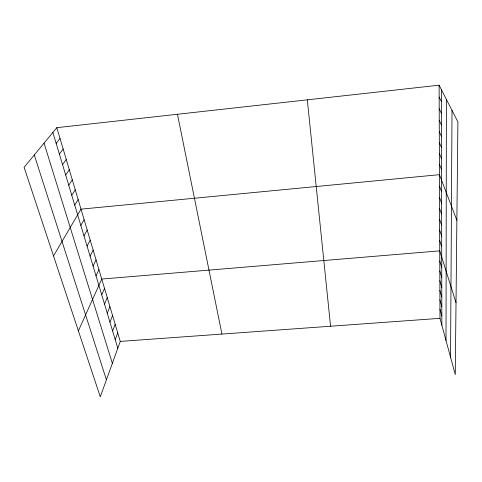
<?xml version="1.0" encoding="UTF-8"?>
<svg xmlns="http://www.w3.org/2000/svg" width="482" height="482" viewBox="0 0 482 482"><rect width="100%" height="100%" fill="white"/><g stroke="black" fill="none" stroke-linecap="round" stroke-linejoin="round"><path stroke-width="0.72" d="M446.013 340.497L446.404 99.437M450.556 357.252L452.014 110.39M56.822 127.67L120.259 341.413L100.286 396.819L24.1 167.308L56.822 127.67L439.108 85.181L457.9 121.898L455.267 374.586L439.994 318.331L439.108 85.181M115.228 339.677L117.741 332.917M112.613 330.989L115.18 324.296M109.956 322.163L112.577 315.535M107.257 313.198L109.938 306.63M104.516 304.082L107.251 297.587M101.726 294.815L104.528 288.399M78.391 330.869L101.75 279.06L439.735 250.851L456.014 302.696M96.014 275.825L98.937 269.565M93.08 266.088L96.069 259.912M90.104 256.183L93.159 250.098M87.073 246.115L90.194 240.12M83.989 235.873L87.182 229.974M80.855 225.449L84.121 219.647M53.526 255.948L81.006 209.146L439.445 174.671L456.876 220.334M74.734 205.121L78.15 199.524M71.764 195.24L75.246 189.745M68.739 185.202L72.3 179.816M65.672 174.996L69.306 169.724M62.552 164.627L66.257 159.464M59.376 154.083L63.166 149.04M56.153 143.359L60.021 138.442M120.259 341.413L439.994 318.331M439.15 97.057L441.385 101.618M439.198 108.727L441.41 113.439M439.241 120.193L441.434 125.055M439.283 131.459L441.458 136.466M439.325 142.539L441.482 147.679M439.367 153.433L441.506 158.698M439.403 164.139L441.53 169.531M439.488 186.148L441.578 191.794M439.53 197.421L441.602 203.187M439.572 208.489L441.626 214.376M439.614 219.358L441.651 225.359M439.656 230.041L441.669 236.15M439.698 240.536L441.693 246.748M34.288 154.963L106.414 379.816M44.049 143.142L112.36 363.326M439.777 260.985L441.735 267.389M52.869 132.46L117.801 348.227M439.813 270.95L441.759 277.439M439.849 280.747L441.783 287.32M439.885 290.381L441.801 297.039M439.921 299.852L441.819 306.588M439.958 309.167L441.843 315.981M177.46 114.264L221.925 334.074M307.311 99.828L330.562 326.23M441.355 89.58L441.861 325.217"/></g></svg>
